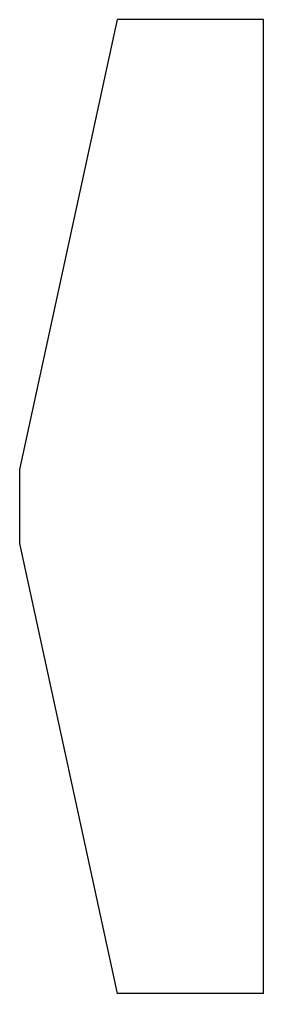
# Model space of a CAD drawing. Extents: x -32 to 0, y -64 to 64.
import ezdxf

# ---------------------------------------------------------------- set-up
doc = ezdxf.new("R2010")
doc.units = 0
doc.layers.add('VISIBLE', color=7, linetype='CONTINUOUS')

msp = doc.modelspace()

# ---------------------------------------------------------------- linework, layer by layer
at = {"layer": 'VISIBLE'}
for p, q in [((-19.01, 63.5), (-31.71, 4.83)), ((0.04, 63.5), (-19.01, 63.5)), ((0.04, -63.5), (0.04, 63.5)), ((-31.71, 4.83), (-31.71, -4.83)), ((-31.71, -4.83), (-19.01, -63.5)), ((0.04, -63.5), (-19.01, -63.5))]:
    msp.add_line(p, q, dxfattribs=at)

doc.saveas('drawing.dxf')
